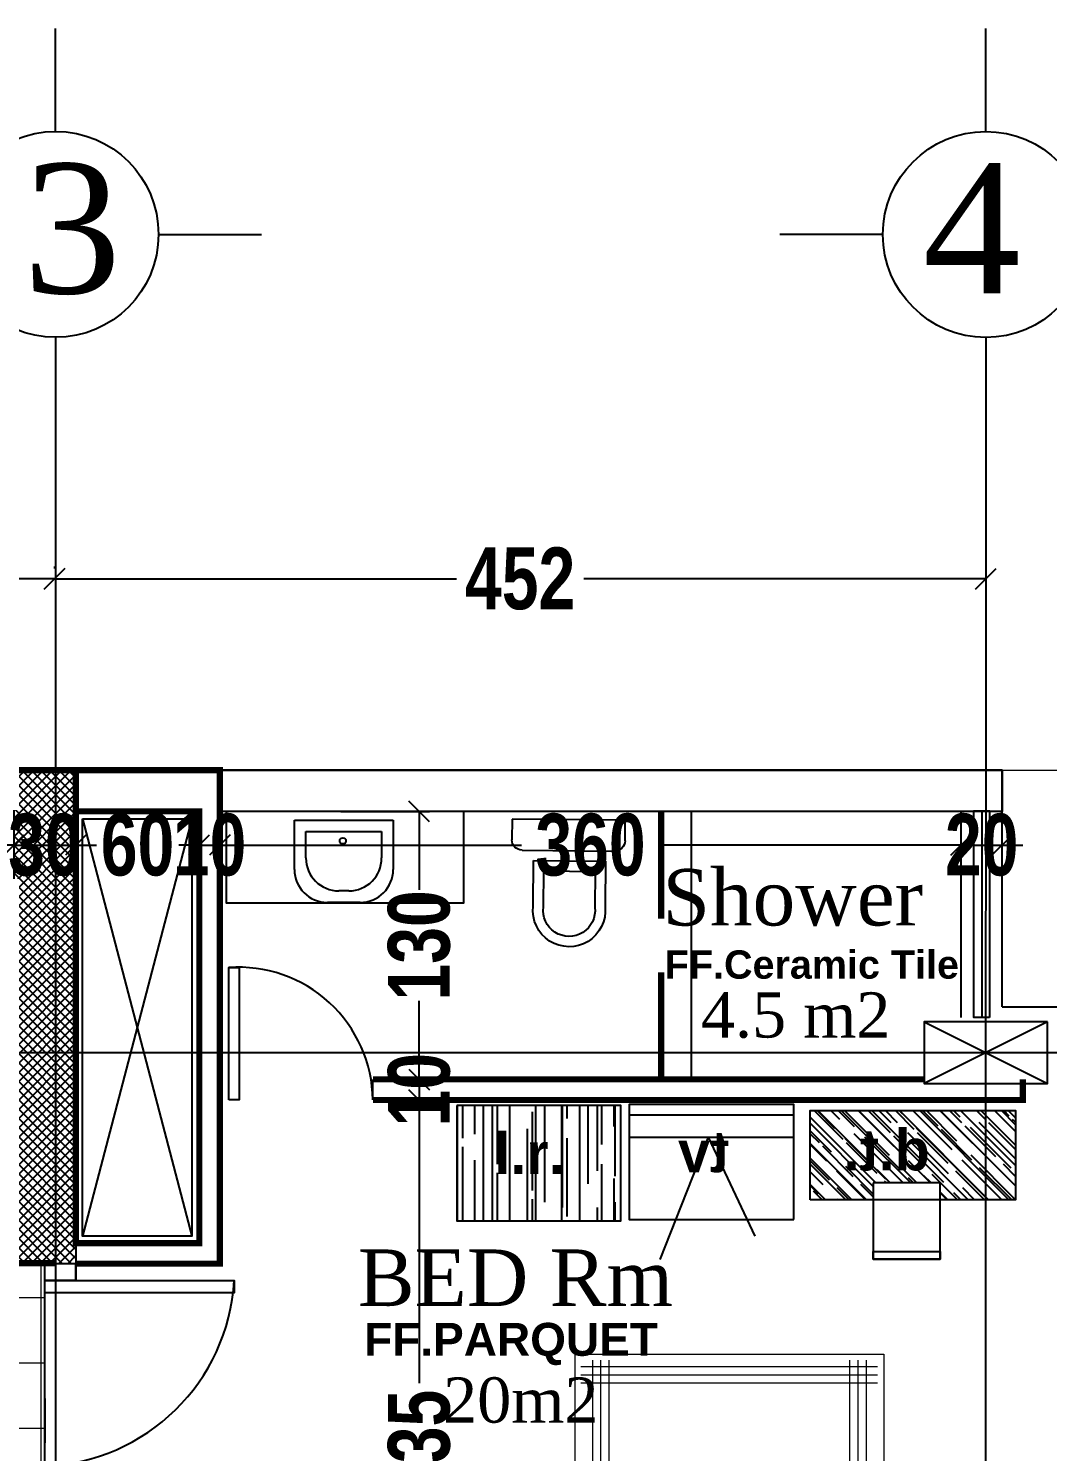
# Model space of a CAD drawing. Extents: x 285329 to 658348, y -83126 to -16980.
# Drawn here: x 359905 to 360400, y -39652 to -38961 of the extents above; entities that cross this region are included whole.
import ezdxf

# ---------------------------------------------------------------- set-up
doc = ezdxf.new("R2010")
doc.units = 0
doc.layers.get('0').update_dxf_attribs({"linetype": 'CONTINUOUS'})
doc.layers.get('DEFPOINTS').update_dxf_attribs({"color": 9, "linetype": 'CONTINUOUS'})
for name, color, linetype in [('AXIS', 1, 'CONTINUOUS'), ('col', 2, 'CONTINUOUS'), ('COLUMN', 5, 'CONTINUOUS'), ('DOOR', 4, 'CONTINUOUS'), ('FURNITURE', 4, 'CONTINUOUS'), ('Layer3', 50, 'CONTINUOUS'), ('TEXT', 3, 'CONTINUOUS'), ('WALL', 7, 'CONTINUOUS'), ('WALL1', 2, 'CONTINUOUS')]:
    doc.layers.add(name, color=color, linetype=linetype)
doc.layers.add('FURN', color=126, linetype='CONTINUOUS', lineweight=9)
doc.layers.add('VIS', color=8, linetype='CONTINUOUS', lineweight=18)
doc.styles.add('CITYBLUEPRINT', font='cityb___.ttf', dxfattribs={"width": 0.8})
doc.styles.add('style2', font='romantic.ttf', dxfattribs={"height": 50})
doc.styles.add('STYLE4', font='arialbd.ttf', dxfattribs={"height": 0.2})
doc.dimstyles.new('50', dxfattribs={"dimtxt": 30, "dimasz": 10, "dimexe": 5, "dimexo": 6, "dimgap": 5, "dimtad": 0, "dimdec": 0, "dimdsep": 46, "dimtxsty": 'CITYBLUEPRINT', "dimblk1": 'OBLIQUE', "dimblk2": 'OBLIQUE', "dimsah": 1, "dimcen": 0.05, "dimdle": 0.03, "dimclre": 22, "dimclrt": 7, "dimadec": 0, "dimazin": 0, "dimtfac": 1, "dimtdec": 0, "dimtix": 1, "dimtmove": 0, "dimatfit": 3, "dimldrblk": 'OBLIQUE', "dimfxl": 1, "dimtolj": 1, "dimtzin": 0, "dimarcsym": 0})

# ---------------------------------------------------------------- blocks, each defined once
blk = doc.blocks.new('COLUMN')
at = {"layer": 'AXIS'}
for p, q in [((236924.7, -9644.26), (236984.7, -9674.26)), ((236984.7, -9644.26), (236924.7, -9674.26))]:
    blk.add_line(p, q, dxfattribs=at)
at = {"layer": 'COLUMN'}
blk.add_lwpolyline([(236924.7, -9644.26), (236984.7, -9644.26), (236984.7, -9674.26), (236924.7, -9674.26)], close=True, dxfattribs=at)
blk = doc.blocks.new('HWB')
at = {"layer": 'FURNITURE'}
for p, q in [((-0.6, 0), (0, 0)), ((-0.6, -0.3), (-0.6, 0)), ((0, 0), (0, -0.3)), ((-0.53, -0.07), (-0.07, -0.07)), ((-0.53, -0.23), (-0.53, -0.07)), ((-0.07, -0.07), (-0.07, -0.23)), ((-0.27, -0.43), (-0.33, -0.43)), ((-0.2, -0.5), (-0.4, -0.5))]:
    blk.add_line(p, q, dxfattribs=at)
blk.add_circle((-0.3057, -0.1263), 0.0188, dxfattribs=at)
for centre, start, end in [((-0.33, -0.23), 180, 270), ((-0.27, -0.23), 270, 0), ((-0.4, -0.3), 180, 270), ((-0.2, -0.3), 270, 0)]:
    blk.add_arc(centre, 0.2, start, end, dxfattribs=at)
blk = doc.blocks.new('WC')
at = {"layer": 'FURNITURE'}
for p, q in [((0, 0), (0.55, 0)), ((0, -0.1), (0, 0)), ((0.55, 0), (0.55, -0.1)), ((0.5, -0.15), (0.05, -0.15)), ((0.0937, -0.2), (0.0937, -0.4221)), ((0.4437, -0.2), (0.0937, -0.2)), ((0.4437, -0.4221), (0.4437, -0.2)), ((0.1437, -0.25), (0.1437, -0.425)), ((0.3937, -0.25), (0.1437, -0.25)), ((0.3937, -0.425), (0.3937, -0.25))]:
    blk.add_line(p, q, dxfattribs=at)
for centre, radius, start, end in [((0.05, -0.1), 0.05, 180, 270), ((0.5, -0.1), 0.05, 270, 0), ((0.2687, -0.4409), 0.176, 173.87318, 6.12682), ((0.2687, -0.4409), 0.126, 172.75755, 7.24245)]:
    blk.add_arc(centre, radius, start, end, dxfattribs=at)
blk = doc.blocks.new('BED90')
at = {"color": 1}
for p, q in [((-76122.23, -175772.7), (-76122.23, -175760.9)), ((-76126, -175776.47), (-76137.8, -175776.47)), ((-76118.46, -175776.47), (-76106.66, -175776.47)), ((-76122.23, -175780.24), (-76122.23, -175792.04)), ((-76122.23, -175973.06), (-76122.23, -175961.26)), ((-76126, -175976.83), (-76137.8, -175976.83)), ((-76118.46, -175976.83), (-76106.66, -175976.83)), ((-76122.23, -175980.6), (-76122.23, -175992.4))]:
    blk.add_line(p, q, dxfattribs=at)
at = {"color": 1, "extrusion": (0, 0, -1)}
for centre in [(-76122.23, -175776.47), (-76122.23, -175976.83)]:
    blk.add_ellipse(centre, major_axis=(6.89, 6.89), ratio=1, start_param=3.141593, end_param=9.424778, dxfattribs=at)
at = {"layer": 'FURN'}
for p, q in [((-76144.65, -175750.54), (-76099.65, -175750.54)), ((-76144.65, -175800.54), (-76144.65, -175750.54)), ((-76099.65, -175750.54), (-76099.65, -175800.54)), ((-76299.65, -175800.54), (-76099.65, -175800.54)), ((-76299.65, -175950.54), (-76299.65, -175800.54)), ((-76293.71, -175947.82), (-76293.71, -175803.68)), ((-76289.71, -175947.82), (-76289.71, -175803.68)), ((-76285.71, -175947.82), (-76285.71, -175803.68)), ((-76099.65, -175800.54), (-76144.65, -175800.54)), ((-76099.65, -175800.54), (-76099.65, -175950.54)), ((-76173.81, -175809.03), (-76296.74, -175809.03)), ((-76136.43, -175809.84), (-76105.32, -175809.84)), ((-76136.43, -175890.57), (-76136.43, -175809.84)), ((-76105.32, -175809.84), (-76105.32, -175890.57)), ((-76173.81, -175813.03), (-76296.74, -175813.03)), ((-76173.81, -175817.03), (-76296.74, -175817.03)), ((-76136.43, -175890.17), (-76105.32, -175890.17)), ((-76136.43, -175940.9), (-76136.43, -175890.17)), ((-76105.32, -175890.57), (-76136.43, -175890.57)), ((-76105.32, -175890.17), (-76105.32, -175940.9)), ((-76173.81, -175934.05), (-76296.74, -175934.05)), ((-76173.81, -175938.05), (-76296.74, -175938.05)), ((-76173.81, -175942.05), (-76296.74, -175942.05)), ((-76105.32, -175940.9), (-76136.43, -175940.9)), ((-76099.65, -175950.54), (-76299.65, -175950.54)), ((-76144.65, -175950.56), (-76144.65, -176000.56)), ((-76099.65, -175950.56), (-76144.65, -175950.56)), ((-76099.65, -176000.56), (-76099.65, -175950.56)), ((-76144.65, -176000.56), (-76099.65, -176000.56))]:
    blk.add_line(p, q, dxfattribs=at)
at = {"layer": 'Layer3', "color": 1, "linetype": 'Continuous', "extrusion": (0, 0, -1)}
for centre, major_axis, ratio, start_param, end_param in [((-76202.86, -175770.59), (40.87, 40.87), 1, 1.329085, 1.807955), ((-76648.69, -175909.31), (-358.58, 358.58), 1, 2.139925, 2.31453), ((-76498.83, -176007.66), (-266.06, 266.06), 1, 1.833807, 2.033087), ((-76449.38, -175677.69), (-293.45, 235.51), 0.655482, 3.041952, 3.241233), ((-76643.35, -175824.04), (-497.53, 98.07), 0.665001, 3.05429, 3.228895), ((-76202.86, -175980.48), (-40.87, 40.87), 1, 1.333638, 1.812508)]:
    blk.add_ellipse(centre, major_axis=major_axis, ratio=ratio, start_param=start_param, end_param=end_param, dxfattribs=at)
blk = doc.blocks.new('tv2')
at = {"layer": 'DOOR'}
for q in [(-170830.87, 60583.73), (-170842.32, 60537.49)]:
    blk.add_line((-170890.4, 60560.21), q, dxfattribs=at)
for points in [[(-170850.36, 60518.61), (-170906.28, 60518.61), (-170906.28, 60598.61), (-170850.36, 60598.61)], [(-170901.09, 60598.61), (-170890.4, 60598.61), (-170890.4, 60518.61), (-170901.09, 60518.61)]]:
    blk.add_lwpolyline(points, close=True, dxfattribs=at)
at = {"layer": 'DOOR', "insert": (-170893.33, 60550.01), "char_height": 20, "width": 203.8184, "attachment_point": 1, "rotation": 90, "style": 'STYLE4'}
blk.add_mtext('tv', dxfattribs=at)
blk = doc.blocks.new('dt')
at = {"layer": 'DOOR'}
h = blk.add_hatch(dxfattribs=at)
h.set_pattern_fill('AR-RROOF', color=256, scale=7, angle=135, style=0)
h.set_pattern_definition([(135, (-170902.4104, 60623.411), (-15.8392, 5.9397), [105, -14, 35, -7]), (135, (-170911.468, 60627.519), (-1.6334, -11.5329), [21, -2.31, 42, -5.25]), (135, (-170909.0925, 60621.6787), (-29.05502, 22.42236), [56, -9.8, 28, -7])])
h.paths.add_polyline_path([(-170859.05, 60723.16), (-170902.41, 60723.16), (-170902.41, 60623.41), (-170859.05, 60623.41), (-170859.05, 60659.95), (-170867.22, 60659.95), (-170867.22, 60692.5), (-170859.05, 60692.5)])
h.paths.add_polyline_path([(-170898.33, 60660.08), (-170898.33, 60705.13), (-170867.68, 60705.13), (-170867.68, 60660.08)], flags=24)
for points in [[(-170859.05, 60723.16), (-170902.41, 60723.16), (-170902.41, 60623.41), (-170859.05, 60623.41)], [(-170867.22, 60692.5), (-170830.15, 60692.5), (-170830.15, 60659.95), (-170867.22, 60659.95)], [(-170830.15, 60692.5), (-170833.95, 60692.5), (-170833.95, 60659.95), (-170830.15, 60659.95)]]:
    blk.add_lwpolyline(points, close=True, dxfattribs=at)
at = {"layer": 'DOOR', "insert": (-170893.33, 60665.08), "char_height": 20, "width": 203.8184, "attachment_point": 1, "rotation": 90, "style": 'STYLE4'}
blk.add_mtext('d.t.', dxfattribs=at)
blk = doc.blocks.new('_Oblique')
at = {"color": 0, "lineweight": -2}
blk.add_line((-0.5, -0.5), (0.5, 0.5), dxfattribs=at)
blk = doc.blocks.new('*D2526')
at = {"layer": 'DEFPOINTS', "color": 0, "linetype": 'Continuous', "lineweight": 5, "transparency": 16777216}
for p in [(359917.25, -39228.12), (359917.25, -39228.12), (359276.94, -39240.57)]:
    blk.add_point(p, dxfattribs=at)
at = {"layer": 'VIS', "color": 22, "linetype": 'Continuous', "lineweight": -2, "transparency": 16777216}
for p, q in [((359276.94, -39234.57), (359276.94, -39223.12)), ((359917.25, -39222.12), (359917.25, -39223.12))]:
    blk.add_line(p, q, dxfattribs=at)
at = {"layer": 'VIS', "color": 0, "linetype": 'Continuous', "lineweight": -2, "transparency": 16777216}
for p, q in [((359276.91, -39228.12), (359563.6, -39228.12)), ((359917.28, -39228.12), (359630.59, -39228.12))]:
    blk.add_line(p, q, dxfattribs=at)
at = {"layer": 'VIS', "color": 0, "linetype": 'Continuous', "lineweight": -2, "transparency": 16777216, "xscale": 10, "yscale": 10, "zscale": 10, "rotation": 180}
blk.add_blockref('_Oblique', (359276.94, -39228.12), dxfattribs=at)
at = {"layer": 'VIS', "color": 0, "linetype": 'Continuous', "lineweight": -2, "transparency": 16777216, "xscale": 10, "yscale": 10, "zscale": 10}
blk.add_blockref('_Oblique', (359917.25, -39228.12), dxfattribs=at)
at = {"layer": 'VIS', "color": 7, "linetype": 'Continuous', "lineweight": 5, "transparency": 16777216, "insert": (359597.09, -39228.12), "char_height": 30, "attachment_point": 5, "style": 'CITYBLUEPRINT'}
blk.add_mtext('\\A1;640', dxfattribs=at)
blk = doc.blocks.new('*D2527')
at = {"layer": 'DEFPOINTS', "color": 0, "linetype": 'Continuous', "lineweight": 5, "transparency": 16777216}
for p in [(359917.25, -39228.12), (360369.73, -39228.12), (360369.73, -39228.12)]:
    blk.add_point(p, dxfattribs=at)
at = {"layer": 'VIS', "color": 22, "linetype": 'Continuous', "lineweight": -2, "transparency": 16777216}
for p, q in [((359917.25, -39222.12), (359917.25, -39223.12)), ((360369.73, -39222.12), (360369.73, -39223.12))]:
    blk.add_line(p, q, dxfattribs=at)
at = {"layer": 'VIS', "color": 0, "linetype": 'Continuous', "lineweight": -2, "transparency": 16777216}
for p, q in [((359917.22, -39228.12), (360112.62, -39228.12)), ((360369.76, -39228.12), (360174.36, -39228.12))]:
    blk.add_line(p, q, dxfattribs=at)
at = {"layer": 'VIS', "color": 0, "linetype": 'Continuous', "lineweight": -2, "transparency": 16777216, "xscale": 10, "yscale": 10, "zscale": 10, "rotation": 180}
blk.add_blockref('_Oblique', (359917.25, -39228.12), dxfattribs=at)
at = {"layer": 'VIS', "color": 0, "linetype": 'Continuous', "lineweight": -2, "transparency": 16777216, "xscale": 10, "yscale": 10, "zscale": 10}
blk.add_blockref('_Oblique', (360369.73, -39228.12), dxfattribs=at)
at = {"layer": 'VIS', "color": 7, "linetype": 'Continuous', "lineweight": 5, "transparency": 16777216, "insert": (360143.49, -39228.12), "char_height": 30, "attachment_point": 5, "style": 'CITYBLUEPRINT'}
blk.add_mtext('\\A1;452', dxfattribs=at)
blk = doc.blocks.new('*D2563')
at = {"layer": 'DEFPOINTS', "color": 0, "linetype": 'Continuous', "lineweight": 5, "transparency": 16777216}
for p in [(360050.29, -39341.08), (360094.46, -39471.25), (360094.46, -39471.25)]:
    blk.add_point(p, dxfattribs=at)
at = {"layer": 'VIS', "color": 22, "linetype": 'Continuous', "lineweight": -2, "transparency": 16777216}
for p, q in [((360056.29, -39341.08), (360099.46, -39341.08)), ((360088.46, -39471.25), (360089.46, -39471.25))]:
    blk.add_line(p, q, dxfattribs=at)
at = {"layer": 'VIS', "color": 0, "linetype": 'Continuous', "lineweight": -2, "transparency": 16777216}
for p, q in [((360094.46, -39341.05), (360094.46, -39379.2)), ((360094.46, -39471.28), (360094.46, -39433.13))]:
    blk.add_line(p, q, dxfattribs=at)
at = {"layer": 'VIS', "color": 0, "linetype": 'Continuous', "lineweight": -2, "transparency": 16777216, "xscale": 10, "yscale": 10, "zscale": 10}
for p, rotation in [((360094.46, -39341.08), 90), ((360094.46, -39471.25), 270)]:
    blk.add_blockref('_Oblique', p, dxfattribs=dict(at, rotation=rotation))
at = {"layer": 'VIS', "color": 7, "linetype": 'Continuous', "lineweight": 5, "transparency": 16777216, "insert": (360094.46, -39406.16), "char_height": 30, "attachment_point": 5, "rotation": 90, "style": 'CITYBLUEPRINT'}
blk.add_mtext('\\A1;130', dxfattribs=at)
blk = doc.blocks.new('*D2564')
at = {"layer": 'DEFPOINTS', "color": 0, "linetype": 'Continuous', "lineweight": 5, "transparency": 16777216}
for p in [(360094.46, -39471.25), (360094.46, -39481.25), (360094.46, -39481.25)]:
    blk.add_point(p, dxfattribs=at)
at = {"layer": 'VIS', "color": 0, "linetype": 'Continuous', "lineweight": -2, "transparency": 16777216}
for p, q in [((360094.46, -39471.25), (360094.46, -39461.25)), ((360094.46, -39471.25), (360094.46, -39481.25)), ((360094.46, -39481.25), (360094.46, -39491.25))]:
    blk.add_line(p, q, dxfattribs=at)
at = {"layer": 'VIS', "color": 22, "linetype": 'Continuous', "lineweight": -2, "transparency": 16777216}
for p, q in [((360088.46, -39471.25), (360089.46, -39471.25)), ((360088.46, -39481.25), (360089.46, -39481.25))]:
    blk.add_line(p, q, dxfattribs=at)
at = {"layer": 'VIS', "color": 0, "linetype": 'Continuous', "lineweight": -2, "transparency": 16777216, "xscale": 10, "yscale": 10, "zscale": 10}
for p, rotation in [((360094.46, -39471.25), 270), ((360094.46, -39481.25), 90)]:
    blk.add_blockref('_Oblique', p, dxfattribs=dict(at, rotation=rotation))
at = {"layer": 'VIS', "color": 7, "linetype": 'Continuous', "lineweight": 5, "transparency": 16777216, "insert": (360094.46, -39476.25), "char_height": 30, "attachment_point": 5, "rotation": 90, "style": 'CITYBLUEPRINT'}
blk.add_mtext('\\A1;10', dxfattribs=at)
blk = doc.blocks.new('*D2565')
at = {"layer": 'DEFPOINTS', "color": 0, "linetype": 'Continuous', "lineweight": 5, "transparency": 16777216}
for p in [(360094.46, -39481.25), (360094.46, -39816.21), (360094.46, -39816.21)]:
    blk.add_point(p, dxfattribs=at)
at = {"layer": 'VIS', "color": 22, "linetype": 'Continuous', "lineweight": -2, "transparency": 16777216}
for p, q in [((360088.46, -39481.25), (360089.46, -39481.25)), ((360100.46, -39816.21), (360099.46, -39816.21))]:
    blk.add_line(p, q, dxfattribs=at)
at = {"layer": 'VIS', "color": 0, "linetype": 'Continuous', "lineweight": -2, "transparency": 16777216}
for p, q in [((360094.46, -39481.22), (360094.46, -39618.81)), ((360094.46, -39816.24), (360094.46, -39678.64))]:
    blk.add_line(p, q, dxfattribs=at)
at = {"layer": 'VIS', "color": 0, "linetype": 'Continuous', "lineweight": -2, "transparency": 16777216, "xscale": 10, "yscale": 10, "zscale": 10}
for p, rotation in [((360094.46, -39481.25), 90), ((360094.46, -39816.21), 270)]:
    blk.add_blockref('_Oblique', p, dxfattribs=dict(at, rotation=rotation))
at = {"layer": 'VIS', "color": 7, "linetype": 'Continuous', "lineweight": 5, "transparency": 16777216, "insert": (360094.46, -39648.73), "char_height": 30, "attachment_point": 5, "rotation": 90, "style": 'CITYBLUEPRINT'}
blk.add_mtext('\\A1;335', dxfattribs=at)
blk = doc.blocks.new('*D2590')
at = {"layer": 'DEFPOINTS', "color": 0, "linetype": 'Continuous', "lineweight": 5, "transparency": 16777216}
for p in [(359927.58, -39357.42), (359927.58, -39359.62), (359897.58, -39362.5)]:
    blk.add_point(p, dxfattribs=at)
at = {"layer": 'VIS', "color": 22, "linetype": 'Continuous', "lineweight": -2, "transparency": 16777216}
for p, q in [((359897.58, -39356.5), (359897.58, -39352.42)), ((359927.58, -39353.62), (359927.58, -39352.42))]:
    blk.add_line(p, q, dxfattribs=at)
at = {"layer": 'VIS', "color": 0, "linetype": 'Continuous', "lineweight": -2, "transparency": 16777216}
for p, q in [((359897.58, -39357.42), (359887.58, -39357.42)), ((359897.58, -39357.42), (359927.58, -39357.42)), ((359927.58, -39357.42), (359937.58, -39357.42))]:
    blk.add_line(p, q, dxfattribs=at)
at = {"layer": 'VIS', "color": 0, "linetype": 'Continuous', "lineweight": -2, "transparency": 16777216, "xscale": 10, "yscale": 10, "zscale": 10}
blk.add_blockref('_Oblique', (359897.58, -39357.42), dxfattribs=at)
at = {"layer": 'VIS', "color": 0, "linetype": 'Continuous', "lineweight": -2, "transparency": 16777216, "xscale": 10, "yscale": 10, "zscale": 10, "rotation": 180}
blk.add_blockref('_Oblique', (359927.58, -39357.42), dxfattribs=at)
at = {"layer": 'VIS', "color": 7, "linetype": 'Continuous', "lineweight": 5, "transparency": 16777216, "insert": (359912.58, -39357.42), "char_height": 30, "attachment_point": 5, "style": 'CITYBLUEPRINT'}
blk.add_mtext('\\A1;30', dxfattribs=at)
blk = doc.blocks.new('*D2591')
at = {"layer": 'DEFPOINTS', "color": 0, "linetype": 'Continuous', "lineweight": 5, "transparency": 16777216}
for p in [(359927.58, -39359.62), (359987.58, -39357.42), (359987.58, -39359.62)]:
    blk.add_point(p, dxfattribs=at)
at = {"layer": 'VIS', "color": 22, "linetype": 'Continuous', "lineweight": -2, "transparency": 16777216}
for p, q in [((359927.58, -39353.62), (359927.58, -39352.42)), ((359987.58, -39353.62), (359987.58, -39352.42))]:
    blk.add_line(p, q, dxfattribs=at)
at = {"layer": 'VIS', "color": 0, "linetype": 'Continuous', "lineweight": -2, "transparency": 16777216}
for p, q in [((359927.55, -39357.42), (359932.65, -39357.42)), ((359987.61, -39357.42), (359982.52, -39357.42))]:
    blk.add_line(p, q, dxfattribs=at)
at = {"layer": 'VIS', "color": 0, "linetype": 'Continuous', "lineweight": -2, "transparency": 16777216, "xscale": 10, "yscale": 10, "zscale": 10, "rotation": 180}
blk.add_blockref('_Oblique', (359927.58, -39357.42), dxfattribs=at)
at = {"layer": 'VIS', "color": 0, "linetype": 'Continuous', "lineweight": -2, "transparency": 16777216, "xscale": 10, "yscale": 10, "zscale": 10}
blk.add_blockref('_Oblique', (359987.58, -39357.42), dxfattribs=at)
at = {"layer": 'VIS', "color": 7, "linetype": 'Continuous', "lineweight": 5, "transparency": 16777216, "insert": (359957.58, -39357.42), "char_height": 30, "attachment_point": 5, "style": 'CITYBLUEPRINT'}
blk.add_mtext('\\A1;60', dxfattribs=at)
blk = doc.blocks.new('*D2592')
at = {"layer": 'DEFPOINTS', "color": 0, "linetype": 'Continuous', "lineweight": 5, "transparency": 16777216}
for p in [(359987.58, -39359.62), (359997.58, -39357.42), (359997.58, -39359.62)]:
    blk.add_point(p, dxfattribs=at)
at = {"layer": 'VIS', "color": 22, "linetype": 'Continuous', "lineweight": -2, "transparency": 16777216}
for p, q in [((359987.58, -39353.62), (359987.58, -39352.42)), ((359997.58, -39353.62), (359997.58, -39352.42))]:
    blk.add_line(p, q, dxfattribs=at)
at = {"layer": 'VIS', "color": 0, "linetype": 'Continuous', "lineweight": -2, "transparency": 16777216}
for p, q in [((359987.58, -39357.42), (359977.58, -39357.42)), ((359987.58, -39357.42), (359997.58, -39357.42)), ((359997.58, -39357.42), (360007.58, -39357.42))]:
    blk.add_line(p, q, dxfattribs=at)
at = {"layer": 'VIS', "color": 0, "linetype": 'Continuous', "lineweight": -2, "transparency": 16777216, "xscale": 10, "yscale": 10, "zscale": 10}
blk.add_blockref('_Oblique', (359987.58, -39357.42), dxfattribs=at)
at = {"layer": 'VIS', "color": 0, "linetype": 'Continuous', "lineweight": -2, "transparency": 16777216, "xscale": 10, "yscale": 10, "zscale": 10, "rotation": 180}
blk.add_blockref('_Oblique', (359997.58, -39357.42), dxfattribs=at)
at = {"layer": 'VIS', "color": 7, "linetype": 'Continuous', "lineweight": 5, "transparency": 16777216, "insert": (359992.58, -39357.42), "char_height": 30, "attachment_point": 5, "style": 'CITYBLUEPRINT'}
blk.add_mtext('\\A1;10', dxfattribs=at)
blk = doc.blocks.new('*D2593')
at = {"layer": 'DEFPOINTS', "color": 0, "linetype": 'Continuous', "lineweight": 5, "transparency": 16777216}
for p in [(359997.58, -39359.62), (360357.73, -39357.42), (360357.73, -39359.62)]:
    blk.add_point(p, dxfattribs=at)
at = {"layer": 'VIS', "color": 22, "linetype": 'Continuous', "lineweight": -2, "transparency": 16777216}
for p, q in [((359997.58, -39353.62), (359997.58, -39352.42)), ((360357.73, -39353.62), (360357.73, -39352.42))]:
    blk.add_line(p, q, dxfattribs=at)
at = {"layer": 'VIS', "color": 0, "linetype": 'Continuous', "lineweight": -2, "transparency": 16777216}
for p, q in [((359997.55, -39357.42), (360144.22, -39357.42)), ((360357.76, -39357.42), (360211.1, -39357.42))]:
    blk.add_line(p, q, dxfattribs=at)
at = {"layer": 'VIS', "color": 0, "linetype": 'Continuous', "lineweight": -2, "transparency": 16777216, "xscale": 10, "yscale": 10, "zscale": 10, "rotation": 180}
blk.add_blockref('_Oblique', (359997.58, -39357.42), dxfattribs=at)
at = {"layer": 'VIS', "color": 0, "linetype": 'Continuous', "lineweight": -2, "transparency": 16777216, "xscale": 10, "yscale": 10, "zscale": 10}
blk.add_blockref('_Oblique', (360357.73, -39357.42), dxfattribs=at)
at = {"layer": 'VIS', "color": 7, "linetype": 'Continuous', "lineweight": 5, "transparency": 16777216, "insert": (360177.66, -39357.42), "char_height": 30, "attachment_point": 5, "style": 'CITYBLUEPRINT'}
blk.add_mtext('\\A1;360', dxfattribs=at)
blk = doc.blocks.new('*D2594')
at = {"layer": 'DEFPOINTS', "color": 0, "linetype": 'Continuous', "lineweight": 5, "transparency": 16777216}
for p in [(360357.73, -39359.62), (360377.73, -39357.42), (360377.73, -39359.62)]:
    blk.add_point(p, dxfattribs=at)
at = {"layer": 'VIS', "color": 22, "linetype": 'Continuous', "lineweight": -2, "transparency": 16777216}
for p, q in [((360357.73, -39353.62), (360357.73, -39352.42)), ((360377.73, -39353.62), (360377.73, -39352.42))]:
    blk.add_line(p, q, dxfattribs=at)
at = {"layer": 'VIS', "color": 0, "linetype": 'Continuous', "lineweight": -2, "transparency": 16777216}
for p, q in [((360357.73, -39357.42), (360347.73, -39357.42)), ((360357.73, -39357.42), (360377.73, -39357.42)), ((360377.73, -39357.42), (360387.73, -39357.42))]:
    blk.add_line(p, q, dxfattribs=at)
at = {"layer": 'VIS', "color": 0, "linetype": 'Continuous', "lineweight": -2, "transparency": 16777216, "xscale": 10, "yscale": 10, "zscale": 10}
blk.add_blockref('_Oblique', (360357.73, -39357.42), dxfattribs=at)
at = {"layer": 'VIS', "color": 0, "linetype": 'Continuous', "lineweight": -2, "transparency": 16777216, "xscale": 10, "yscale": 10, "zscale": 10, "rotation": 180}
blk.add_blockref('_Oblique', (360377.73, -39357.42), dxfattribs=at)
at = {"layer": 'VIS', "color": 7, "linetype": 'Continuous', "lineweight": 5, "transparency": 16777216, "insert": (360367.73, -39357.42), "char_height": 30, "attachment_point": 5, "style": 'CITYBLUEPRINT'}
blk.add_mtext('\\A1;20', dxfattribs=at)

msp = doc.modelspace()

# ---------------------------------------------------------------- hatches: boundary and pattern name
at = {"layer": 'AXIS'}
h = msp.add_hatch(dxfattribs=at)
h.set_pattern_fill('ANSI37', color=256, style=0)
h.set_pattern_definition([(45, (79410.587, -19163.413), (-2.24506403, 2.24506403), []), (135, (79410.587, -19163.413), (-2.24506403, -2.24506403), [])])
h.paths.add_polyline_path([(359897.58, -39560.78), (359897.58, -39321.08), (359927.58, -39321.08), (359927.58, -39560.78)])
h = msp.add_hatch(dxfattribs=at)
h.set_pattern_fill('AR-RROOF', color=256, scale=0.5, angle=-90, style=0)
h.set_pattern_definition([(270, (338383.107, 246885.849), (-12.7, -27.94), [190.5, -25.4, 63.5, -12.7]), (270, (338376.757, 246868.958), (-16.891, 12.7), [38.1, -4.191, 76.2, -9.525]), (270, (338372.312, 246879.499), (-8.509, -66.04), [101.6, -17.78, 50.8, -12.7])])
h.paths.add_polyline_path([(360192.45, -39539.91), (360192.45, -39483.99), (360112.77, -39483.99), (360112.77, -39539.91)])
at = {"layer": 'VIS', "linetype": 'Continuous', "lineweight": 5}
h = msp.add_hatch(dxfattribs=at)
h.set_pattern_fill('ANSI37', color=256, scale=10, angle=45)
h.set_pattern_definition([(90, (45554.062, -10494.21), (-31.75, 5e-15), []), (180, (45554.062, -10494.21), (-5e-15, -31.75), [])])
edge = h.paths.add_edge_path()
edge.add_line((359291.94, -39546.08), (359495.56, -39544.78))
edge.add_line((359495.56, -39544.78), (359495.56, -39560.51))
edge.add_line((359495.56, -39560.51), (359912.58, -39560.78))
edge.add_line((359912.58, -39560.78), (359912.58, -39680.81))
edge.add_line((359912.58, -39680.81), (359672.23, -39680.81))
edge.add_line((359672.23, -39680.81), (359672.23, -42439.64))
edge.add_line((359672.23, -42439.64), (359521.96, -42438.42))
edge.add_line((359521.96, -42438.42), (359521.96, -40969.99))
edge.add_line((359521.96, -40969.99), (358854.38, -40971.21))
edge.add_line((358854.38, -40971.21), (358851.46, -40793.13))
edge.add_line((358851.46, -40793.13), (359524.09, -40793.13))
edge.add_line((359524.09, -40793.13), (359520.89, -39680.81))
edge.add_line((359520.89, -39680.81), (359293, -39680.81))
edge.add_line((359293, -39680.81), (359291.22, -39546.09))

# ---------------------------------------------------------------- linework, layer by layer
at = {"layer": 'AXIS'}
for p, q in [((359917.78, -39010.82), (359917.78, -38960.82)), ((360369.73, -39010.89), (360369.73, -38960.89)), ((359967.78, -39060.82), (360017.78, -39060.82)), ((360319.73, -39060.89), (360269.73, -39060.89)), ((359917.78, -39110.82), (359917.25, -42695.1)), ((359917.78, -39110.82), (359917.78, -39160.82)), ((360369.73, -39110.89), (360369.2, -42695.17)), ((360369.73, -39110.89), (360369.73, -39160.89)), ((359930.88, -39344.69), (359983.95, -39547.34)), ((359983.95, -39344.69), (359930.88, -39547.34)), ((358490.76, -39458.25), (360818.48, -39458.25))]:
    msp.add_line(p, q, dxfattribs=at)
for centre in [(359917.78, -39060.82), (360369.73, -39060.89)]:
    msp.add_circle(centre, 50, dxfattribs=at)
at = {"layer": 'COLUMN'}
msp.add_lwpolyline([(359897.58, -39560.78), (359897.58, -39321.08), (359927.58, -39321.08), (359927.58, -39560.78)], close=True, dxfattribs=at)
at = {"layer": 'DOOR'}
msp.add_lwpolyline([(360112.77, -39483.99), (360112.77, -39539.91), (360192.45, -39539.91), (360192.45, -39483.99)], close=True, dxfattribs=at)
at = {"layer": 'FURNITURE', "ltscale": 3}
msp.add_line((360226.64, -39341.08), (360226.64, -39471.25), dxfattribs=at)
at = {"layer": 'FURNITURE'}
for p, q in [((359912.58, -39568.99), (360004.55, -39568.99)), ((359912.58, -39658.99), (359912.58, -39568.99))]:
    msp.add_line(p, q, dxfattribs=at)
at = {"layer": 'FURNITURE', "linetype": 'Continuous'}
msp.add_lwpolyline([(360116.15, -39341.08), (360000.72, -39341.08), (360000.72, -39385.46), (360116.15, -39385.46)], close=True, dxfattribs=at)
at = {"layer": 'FURNITURE', "ltscale": 3}
msp.add_lwpolyline([(360371.56, -39441.25), (360363.9, -39441.25), (360363.9, -39340.81), (360371.56, -39340.81)], close=True, dxfattribs=at)
for points in [[(360377.73, -39436.08), (360377.73, -39341.08)], [(360377.73, -39436.08), (360508.79, -39436.08)]]:
    msp.add_lwpolyline(points, dxfattribs=at)
at = {"layer": 'FURNITURE', "linetype": 'Continuous', "flags": 128}
msp.add_lwpolyline([(360001.92, -39481.25), (360001.92, -39416.94), (360006.92, -39416.94), (360006.92, -39481.25), (360001.92, -39481.25)], dxfattribs=at)
at = {"layer": 'FURNITURE', "flags": 128}
msp.add_lwpolyline([(359912.58, -39568.99), (360004.55, -39568.99), (360004.55, -39574.99), (359912.58, -39574.99), (359912.58, -39568.99)], dxfattribs=at)
at = {"layer": 'FURNITURE', "linetype": 'Continuous'}
msp.add_arc((360006.59, -39482.11), 65.34, 0.75827, 94.09762, dxfattribs=at)
msp.add_arc((360006.59, -39482.11), 65.34, 0.75827, 94.09762, dxfattribs=at)
msp.add_arc((360006.59, -39482.11), 65.34, 0.75827, 94.09762, dxfattribs=at)
at = {"layer": 'FURNITURE'}
msp.add_arc((359909.1, -39563.45), 95.6, 272.08654, 356.67709, dxfattribs=at)
at = {"layer": 'VIS', "linetype": 'Continuous', "lineweight": 5}
msp.add_line((360377.73, -39321.08), (360598.01, -39321.08), dxfattribs=at)
at = {"layer": 'WALL', "linetype": 'Continuous'}
for p, q in [((359997.58, -39321.08), (360377.73, -39321.08)), ((360377.73, -39321.08), (360377.73, -39341.08)), ((360377.73, -39341.08), (359997.58, -39341.08)), ((360071.92, -39481.25), (360071.92, -39471.25))]:
    msp.add_line(p, q, dxfattribs=at)
at = {"layer": 'WALL', "ltscale": 3}
for p, q in [((359927.58, -39341.08), (359927.58, -39509.48)), ((359927.58, -39568.99), (359927.58, -39560.51)), ((359927.58, -39560.51), (359927.58, -39568.99)), ((359912.58, -39647.81), (359912.58, -39626.28)), ((359912.58, -39626.28), (359912.58, -39647.81))]:
    msp.add_line(p, q, dxfattribs=at)
at = {"layer": 'WALL', "linetype": 'Continuous', "ltscale": 3}
for p, q in [((360357.73, -39341.08), (360057.73, -39341.08)), ((360057.73, -39341.08), (360057.73, -39341.08)), ((360357.73, -39441.25), (360357.73, -39341.08))]:
    msp.add_line(p, q, dxfattribs=at)
at = {"layer": 'WALL', "linetype": 'Continuous', "const_width": 3}
for points in [[(359698.11, -39321.08), (359927.58, -39321.08)], [(359927.58, -39321.08), (359927.58, -39341.08), (359987.58, -39341.08), (359987.58, -39550.78), (359927.58, -39550.78), (359927.58, -39341.08)], [(359927.58, -39321.08), (359987.58, -39321.08), (359997.58, -39321.08), (359997.58, -39550.78), (359997.58, -39560.78), (359927.58, -39560.78)], [(360211.97, -39341.08), (360211.97, -39393.23)], [(360211.97, -39419.31), (360211.97, -39471.47)], [(360339.73, -39471.25), (360071.92, -39471.25)], [(360327.73, -39481.25), (360387.73, -39481.25), (360387.73, -39471.25)], [(360327.73, -39481.25), (360071.92, -39481.25)], [(359987.58, -39550.78), (359927.58, -39550.78)], [(359587.44, -39560.51), (359917.58, -39560.51)], [(359997.58, -39560.78), (359927.58, -39560.78)]]:
    msp.add_lwpolyline(points, dxfattribs=at)
at = {"layer": 'WALL', "linetype": 'Continuous', "ltscale": 3}
for points in [[(360377.73, -39436.08), (360377.73, -39321.08), (359927.58, -39321.08), (359927.58, -39341.08)], [(359927.58, -39560.51), (359927.58, -39568.99), (359912.58, -39568.99), (359912.58, -39560.51)]]:
    msp.add_lwpolyline(points, dxfattribs=at)
at = {"layer": 'WALL', "linetype": 'Continuous'}
msp.add_lwpolyline([(359930.88, -39344.69), (359983.95, -39344.69), (359983.95, -39547.34), (359930.88, -39547.34)], close=True, dxfattribs=at)
at = {"layer": 'WALL1'}
msp.add_line((360367.73, -39340.81), (360367.73, -39441.25), dxfattribs=at)
at = {"layer": 'WALL1', "linetype": 'ByBlock', "ltscale": 3}
msp.add_line((359927.58, -39568.99), (359912.58, -39568.99), dxfattribs=at)

# ---------------------------------------------------------------- block references
at = {"color": 1, "rotation": 269.9999999970167}
msp.add_blockref('BED90', (536120.77, -115904.4), dxfattribs=at)
at = {"layer": 'col', "xscale": -1, "rotation": 90}
for name, p in [('tv2', (420795.02, -210389.65)), ('dt', (421007.58, -210388.78))]:
    msp.add_blockref(name, p, dxfattribs=at)
at = {"layer": 'FURNITURE'}
for name, p, xscale, yscale, zscale, rotation in [('HWB', (360081.78, -39345.28), 79.99999999999079, 79.99999999999079, 79.99999999999079, 0.0331335142303593), ('WC', (360194.55, -39345.37), -99.99999999999213, 100, 100, 359.4523384702027)]:
    msp.add_blockref(name, p, dxfattribs=dict(at, xscale=xscale, yscale=yscale, zscale=zscale, rotation=rotation))
at = {"layer": 'WALL', "linetype": 'Continuous', "xscale": -1}
msp.add_blockref('COLUMN', (597324.43, -29798.99), dxfattribs=at)

# ---------------------------------------------------------------- texts
at = {"layer": 'DOOR', "insert": (360165.1, -39497.21), "char_height": 20, "width": 203.8184, "attachment_point": 3, "style": 'STYLE4'}
msp.add_mtext('l.r.', dxfattribs=at)
at = {"layer": 'TEXT'}
for s, insert, char_height, width, attachment_point, style in [('3', (359902.03, -39026.42), 63, 240.4607, 1, 'style2'), ('4', (360339.08, -39026.49), 63, 240.4607, 1, 'style2'), ('Shower', (360339.28, -39396.9), 27.44, 68.4943, 9, 'style2'), ('FF.Ceramic Tile', (360213.77, -39408.58), 13.7388, 148.7202, 1, 'STYLE4'), ('4.5 m2', (360323.39, -39428.95), 21.952, 364.5745, 3, 'style2'), ('BED Rm', (360064.56, -39581.4), 27.44, 455.7181, 7, 'style2'), ('FF.PARQUET', (360210.45, -39610.08), 16, 173.1975, 9, 'STYLE4'), ('20m2', (360106.03, -39616.01), 21.952, 79.8175, 1, 'style2')]:
    msp.add_mtext(s, dxfattribs=dict(at, insert=insert, char_height=char_height, width=width, attachment_point=attachment_point, style=style))

# ---------------------------------------------------------------- dimensions: what is measured, and where the dimension line sits
at = {"layer": 'VIS', "linetype": 'Continuous', "lineweight": 5}
for base, p1, p2, picture, middle in [((359917.25, -39228.12), (359276.94, -39240.57), (359917.25, -39228.12), '*D2526', (359597.09, -39228.12)), ((360369.73, -39228.12), (359917.25, -39228.12), (360369.73, -39228.12), '*D2527', (360143.49, -39228.12)), ((359927.58, -39357.42), (359897.58, -39362.5), (359927.58, -39359.62), '*D2590', (359912.58, -39357.42)), ((359987.58, -39357.42), (359927.58, -39359.62), (359987.58, -39359.62), '*D2591', (359957.58, -39357.42)), ((359997.58, -39357.42), (359987.58, -39359.62), (359997.58, -39359.62), '*D2592', (359992.58, -39357.42)), ((360357.73, -39357.42), (359997.58, -39359.62), (360357.73, -39359.62), '*D2593', (360177.66, -39357.42)), ((360377.73, -39357.42), (360357.73, -39359.62), (360377.73, -39359.62), '*D2594', (360367.73, -39357.42))]:
    dim = msp.add_linear_dim(base=base, p1=p1, p2=p2, dimstyle='50', override={"dimtmove": 1}, dxfattribs=at)
    dim.commit()
    dim.dimension.update_dxf_attribs({"geometry": picture, "text_midpoint": middle})
for base, p1, p2, picture, middle in [((360094.46, -39471.25), (360050.29, -39341.08), (360094.46, -39471.25), '*D2563', (360094.46, -39406.16)), ((360094.46, -39481.25), (360094.46, -39471.25), (360094.46, -39481.25), '*D2564', (360094.46, -39476.25)), ((360094.46, -39816.21), (360094.46, -39481.25), (360094.46, -39816.21), '*D2565', (360094.46, -39648.73))]:
    dim = msp.add_linear_dim(base=base, p1=p1, p2=p2, angle=90, dimstyle='50', override={"dimtmove": 1}, dxfattribs=at)
    dim.commit()
    dim.dimension.update_dxf_attribs({"geometry": picture, "text_midpoint": middle})

doc.saveas('drawing.dxf')
